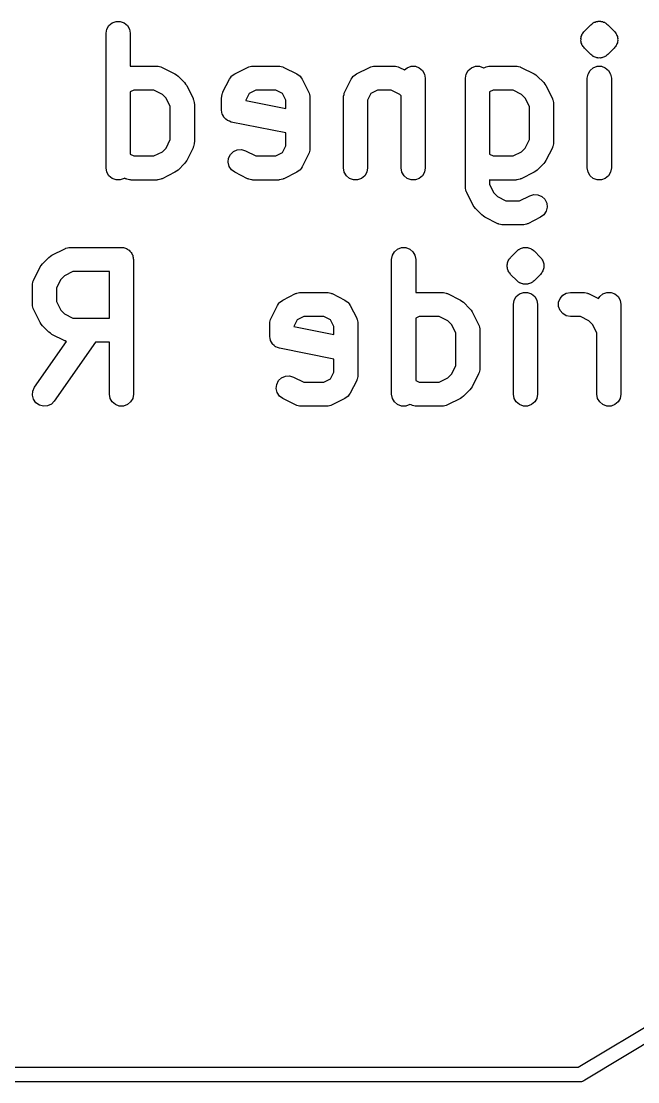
# Model space of a CAD drawing. Extents: x -0.1 to 50.1, y -70.1 to 0.1.
# Drawn here: x 24.69 to 31.1, y -20.08 to -9.06 of the extents above; entities that cross this region are included whole.
import ezdxf

# ---------------------------------------------------------------- set-up
doc = ezdxf.new("R2010")
doc.units = 0
doc.header["$MEASUREMENT"] = 0
doc.layers.add('BLACK', color=7, linetype='CONTINUOUS')

msp = doc.modelspace()

# ---------------------------------------------------------------- linework, layer by layer
at = {"layer": 'BLACK', "linetype": 'CONTINUOUS'}
for p, q in [((25.575, -9.18333), (25.5825, -9.14058)), ((25.5825, -9.14058), (25.6042, -9.10299)), ((25.6042, -9.10299), (25.6375, -9.07508)), ((25.6375, -9.07508), (25.6783, -9.06023)), ((25.6783, -9.06023), (25.7217, -9.06023)), ((25.7217, -9.06023), (25.7625, -9.07508)), ((25.7625, -9.07508), (25.7958, -9.10299)), ((25.7958, -9.10299), (25.8175, -9.14058)), ((25.8175, -9.14058), (25.825, -9.18333)), ((30.5449, -9.16161), (30.6116, -9.09494)), ((30.6116, -9.09494), (30.6206, -9.08867)), ((30.6206, -9.08867), (30.6283, -9.08094)), ((30.6283, -9.08094), (30.6333, -9.07861)), ((30.6333, -9.07861), (30.6375, -9.07508)), ((30.6375, -9.07508), (30.6427, -9.0732)), ((30.6427, -9.0732), (30.6472, -9.07004)), ((30.6472, -9.07004), (30.6577, -9.06721)), ((30.6577, -9.06721), (30.6676, -9.06259)), ((30.6676, -9.06259), (30.6731, -9.06211)), ((30.6731, -9.06211), (30.6783, -9.06023)), ((30.6783, -9.06023), (30.6838, -9.06023)), ((30.6838, -9.06023), (30.6891, -9.05881)), ((30.6891, -9.05881), (30.7, -9.05976)), ((30.7, -9.05976), (30.7109, -9.05881)), ((30.7109, -9.05881), (30.7162, -9.06023)), ((30.7162, -9.06023), (30.7217, -9.06023)), ((30.7217, -9.06023), (30.7269, -9.06211)), ((30.7269, -9.06211), (30.7324, -9.06259)), ((30.7324, -9.06259), (30.7423, -9.06721)), ((30.7423, -9.06721), (30.7528, -9.07004)), ((30.7528, -9.07004), (30.7573, -9.0732)), ((30.7573, -9.0732), (30.7625, -9.07508)), ((30.7625, -9.07508), (30.7667, -9.07861)), ((30.7667, -9.07861), (30.7717, -9.08094)), ((30.7717, -9.08094), (30.7794, -9.08867)), ((30.7794, -9.08867), (30.7884, -9.09494)), ((30.7884, -9.09494), (30.8551, -9.16161)), ((25.575, -10.5833), (25.575, -9.18333)), ((25.825, -9.18333), (25.825, -9.52618)), ((30.5088, -9.23911), (30.5116, -9.22854)), ((30.5098, -9.25), (30.5088, -9.23911)), ((30.5088, -9.2609), (30.5098, -9.25)), ((30.5116, -9.22854), (30.5126, -9.21765)), ((30.5126, -9.21765), (30.5172, -9.20774)), ((30.5172, -9.20774), (30.52, -9.19717)), ((30.52, -9.19717), (30.5263, -9.18821)), ((30.5263, -9.18821), (30.5309, -9.1783)), ((30.5309, -9.1783), (30.5387, -9.17057)), ((30.5387, -9.17057), (30.5449, -9.16161)), ((30.8551, -9.16161), (30.8613, -9.17057)), ((30.8613, -9.17057), (30.8691, -9.1783)), ((30.8691, -9.1783), (30.8737, -9.18821)), ((30.8737, -9.18821), (30.88, -9.19717)), ((30.88, -9.19717), (30.8828, -9.20774)), ((30.8828, -9.20774), (30.8874, -9.21765)), ((30.8874, -9.21765), (30.8884, -9.22854)), ((30.8884, -9.22854), (30.8912, -9.23911)), ((30.8912, -9.23911), (30.8902, -9.25)), ((30.8902, -9.25), (30.8912, -9.26089)), ((30.5116, -9.27146), (30.5088, -9.2609)), ((30.5126, -9.28235), (30.5116, -9.27146)), ((30.5172, -9.29226), (30.5126, -9.28235)), ((30.52, -9.30283), (30.5172, -9.29226)), ((30.5263, -9.31179), (30.52, -9.30283)), ((30.5309, -9.3217), (30.5263, -9.31179)), ((30.5387, -9.32943), (30.5309, -9.3217)), ((30.5449, -9.33839), (30.5387, -9.32943)), ((30.6116, -9.40505), (30.5449, -9.33839)), ((30.8551, -9.33839), (30.7884, -9.40505)), ((30.8613, -9.32943), (30.8551, -9.33839)), ((30.8691, -9.3217), (30.8613, -9.32943)), ((30.8737, -9.31178), (30.8691, -9.3217)), ((30.88, -9.30283), (30.8737, -9.31178)), ((30.8828, -9.29227), (30.88, -9.30283)), ((30.8874, -9.28235), (30.8828, -9.29227)), ((30.8884, -9.27145), (30.8874, -9.28235)), ((30.8912, -9.26089), (30.8884, -9.27145)), ((30.6206, -9.41133), (30.6116, -9.40505)), ((30.6283, -9.41906), (30.6206, -9.41133)), ((30.6333, -9.42138), (30.6283, -9.41906)), ((30.6375, -9.42492), (30.6333, -9.42138)), ((30.6427, -9.4268), (30.6375, -9.42492)), ((30.6472, -9.42996), (30.6427, -9.4268)), ((30.6577, -9.43279), (30.6472, -9.42996)), ((30.6676, -9.43741), (30.6577, -9.43279)), ((30.6731, -9.43789), (30.6676, -9.43741)), ((30.6783, -9.43977), (30.6731, -9.43789)), ((30.6838, -9.43977), (30.6783, -9.43977)), ((30.6891, -9.44119), (30.6838, -9.43977)), ((30.7, -9.44024), (30.6891, -9.44119)), ((30.7109, -9.44119), (30.7, -9.44024)), ((30.7162, -9.43977), (30.7109, -9.44119)), ((30.7217, -9.43977), (30.7162, -9.43977)), ((30.7269, -9.43789), (30.7217, -9.43977)), ((30.7324, -9.43741), (30.7269, -9.43789)), ((30.7423, -9.43278), (30.7324, -9.43741)), ((30.7528, -9.42995), (30.7423, -9.43278)), ((30.7573, -9.4268), (30.7528, -9.42995)), ((30.7625, -9.42492), (30.7573, -9.4268)), ((30.7667, -9.42138), (30.7625, -9.42492)), ((30.7717, -9.41906), (30.7667, -9.42138)), ((30.7794, -9.41132), (30.7717, -9.41906)), ((30.7884, -9.40505), (30.7794, -9.41132)), ((25.825, -9.52618), (25.8262, -9.52625)), ((25.8262, -9.52625), (25.8333, -9.525)), ((25.8333, -9.525), (26.1, -9.525)), ((26.1, -9.525), (26.1071, -9.52625)), ((26.1071, -9.52625), (26.1143, -9.52582)), ((26.1143, -9.52582), (26.1283, -9.52999)), ((26.1283, -9.52999), (26.1428, -9.53254)), ((26.1428, -9.53254), (26.149, -9.53614)), ((26.149, -9.53614), (26.1559, -9.5382)), ((26.1559, -9.5382), (26.2892, -9.60486)), ((26.9108, -9.60486), (27.0441, -9.5382)), ((27.0441, -9.5382), (27.051, -9.53614)), ((27.051, -9.53614), (27.0572, -9.53254)), ((27.0572, -9.53254), (27.0717, -9.52999)), ((27.0717, -9.52999), (27.0857, -9.52582)), ((27.0857, -9.52582), (27.0929, -9.52625)), ((27.0929, -9.52625), (27.1, -9.525)), ((27.1, -9.525), (27.3667, -9.525)), ((27.3667, -9.525), (27.3738, -9.52625)), ((27.3738, -9.52625), (27.381, -9.52582)), ((27.381, -9.52582), (27.395, -9.52999)), ((27.395, -9.52999), (27.4094, -9.53254)), ((27.4094, -9.53254), (27.4157, -9.53614)), ((27.4157, -9.53614), (27.4226, -9.5382)), ((27.4226, -9.5382), (27.5559, -9.60486)), ((28.1774, -9.60486), (28.3108, -9.5382)), ((28.3108, -9.5382), (28.3177, -9.53614)), ((28.3177, -9.53614), (28.3239, -9.53254)), ((28.3239, -9.53254), (28.3383, -9.52999)), ((28.3383, -9.52999), (28.3524, -9.52582)), ((28.3524, -9.52582), (28.3596, -9.52625)), ((28.3596, -9.52625), (28.3667, -9.525)), ((28.3667, -9.525), (28.5667, -9.525)), ((28.5667, -9.525), (28.5738, -9.52625)), ((28.5738, -9.52625), (28.581, -9.52582)), ((28.581, -9.52582), (28.595, -9.52999)), ((28.595, -9.52999), (28.6094, -9.53254)), ((28.6094, -9.53254), (28.6157, -9.53614)), ((28.6157, -9.53614), (28.6226, -9.5382)), ((28.6226, -9.5382), (28.6763, -9.56509)), ((28.6763, -9.56509), (28.7042, -9.54175)), ((28.7042, -9.54175), (28.745, -9.5269)), ((28.745, -9.5269), (28.7884, -9.5269)), ((28.7884, -9.5269), (28.8292, -9.54175)), ((28.8292, -9.54175), (28.8624, -9.56965)), ((28.8624, -9.56965), (28.8841, -9.60725)), ((29.3159, -9.60725), (29.3376, -9.56965)), ((29.3376, -9.56965), (29.3708, -9.54175)), ((29.3708, -9.54175), (29.4116, -9.5269)), ((29.4116, -9.5269), (29.455, -9.5269)), ((29.455, -9.5269), (29.4958, -9.54175)), ((29.4958, -9.54175), (29.4988, -9.5442)), ((29.4988, -9.5442), (29.5108, -9.5382)), ((29.5108, -9.5382), (29.5177, -9.53614)), ((29.5177, -9.53614), (29.5239, -9.53254)), ((29.5239, -9.53254), (29.5383, -9.52999)), ((29.5383, -9.52999), (29.5524, -9.52582)), ((29.5524, -9.52582), (29.5596, -9.52625)), ((29.5596, -9.52625), (29.5667, -9.525)), ((29.5667, -9.525), (29.8333, -9.525)), ((29.8333, -9.525), (29.8404, -9.52625)), ((29.8404, -9.52625), (29.8476, -9.52582)), ((29.8476, -9.52582), (29.8617, -9.52999)), ((29.8617, -9.52999), (29.8761, -9.53254)), ((29.8761, -9.53254), (29.8823, -9.53614)), ((29.8823, -9.53614), (29.8892, -9.5382)), ((29.8892, -9.5382), (30.0226, -9.60486)), ((30.5825, -9.60725), (30.6042, -9.56965)), ((30.6042, -9.56965), (30.6375, -9.54175)), ((30.6375, -9.54175), (30.6783, -9.5269)), ((30.6783, -9.5269), (30.7217, -9.5269)), ((30.7217, -9.5269), (30.7625, -9.54175)), ((30.7625, -9.54175), (30.7958, -9.56965)), ((30.7958, -9.56965), (30.8175, -9.60725)), ((26.2892, -9.60486), (26.3053, -9.6168)), ((26.3053, -9.6168), (26.3217, -9.62828)), ((26.3217, -9.62828), (26.3884, -9.69494)), ((26.7882, -9.7941), (26.8549, -9.66076)), ((26.8549, -9.66076), (26.8658, -9.64604)), ((26.8658, -9.64604), (26.8759, -9.63072)), ((26.8759, -9.63072), (26.8787, -9.62867)), ((26.8787, -9.62867), (26.8807, -9.6259)), ((26.8807, -9.6259), (26.896, -9.61579)), ((26.896, -9.61579), (26.9108, -9.60486)), ((27.5559, -9.60486), (27.5706, -9.61578)), ((27.5706, -9.61578), (27.5859, -9.6259)), ((27.5859, -9.6259), (27.588, -9.62867)), ((27.588, -9.62867), (27.5908, -9.63072)), ((27.5908, -9.63072), (27.6009, -9.64603)), ((27.6009, -9.64603), (27.6118, -9.66076)), ((27.6118, -9.66076), (27.6785, -9.7941)), ((28.0549, -9.7941), (28.1215, -9.66076)), ((28.1215, -9.66076), (28.1324, -9.64604)), ((28.1324, -9.64604), (28.1426, -9.63072)), ((28.1426, -9.63072), (28.1453, -9.62867)), ((28.1453, -9.62867), (28.1474, -9.6259)), ((28.1474, -9.6259), (28.1627, -9.61579)), ((28.1627, -9.61579), (28.1774, -9.60486)), ((28.8841, -9.60725), (28.8917, -9.65)), ((28.8917, -9.65), (28.8917, -10.5833)), ((29.3083, -9.65), (29.3159, -9.60725)), ((29.3083, -10.7833), (29.3083, -9.65)), ((30.0226, -9.60486), (30.0387, -9.6168)), ((30.0387, -9.6168), (30.0551, -9.62828)), ((30.0551, -9.62828), (30.1217, -9.69494)), ((30.575, -9.65), (30.5825, -9.60725)), ((30.575, -10.5833), (30.575, -9.65)), ((30.8175, -9.60725), (30.825, -9.65)), ((30.825, -9.65), (30.825, -10.5833)), ((25.8628, -9.775), (25.825, -9.79392)), ((25.825, -9.79392), (25.825, -10.4394)), ((26.0705, -9.775), (25.8628, -9.775)), ((26.1593, -9.8194), (26.0705, -9.775)), ((26.3884, -9.69494), (26.3999, -9.71135)), ((26.3999, -9.71135), (26.4118, -9.72743)), ((26.4118, -9.72743), (26.4785, -9.86076)), ((26.7825, -9.80725), (26.7861, -9.801)), ((26.7861, -9.801), (26.7882, -9.7941)), ((27.1295, -9.775), (27.0598, -9.80984)), ((27.3372, -9.775), (27.1295, -9.775)), ((27.4068, -9.80984), (27.3372, -9.775)), ((27.6785, -9.7941), (27.6805, -9.801)), ((27.6805, -9.801), (27.6841, -9.80725)), ((28.0492, -9.80725), (28.0528, -9.801)), ((28.0528, -9.801), (28.0549, -9.7941)), ((28.3962, -9.775), (28.3265, -9.80984)), ((28.5372, -9.775), (28.3962, -9.775)), ((28.626, -9.8194), (28.5372, -9.775)), ((29.5962, -9.775), (29.5583, -9.79392)), ((29.5583, -9.79392), (29.5583, -10.4394)), ((29.8038, -9.775), (29.5962, -9.775)), ((29.8926, -9.8194), (29.8038, -9.775)), ((30.1217, -9.69494), (30.1332, -9.71136)), ((30.1332, -9.71136), (30.1451, -9.72743)), ((30.1451, -9.72743), (30.2118, -9.86076)), ((26.1973, -9.85738), (26.1593, -9.8194)), ((26.2417, -9.94617), (26.1973, -9.85738)), ((26.4785, -9.86076), (26.4805, -9.86767)), ((26.4805, -9.86767), (26.4841, -9.87391)), ((26.4841, -9.87391), (26.4867, -9.88834)), ((26.4867, -9.88834), (26.4908, -9.90238)), ((26.4908, -9.90238), (26.4904, -9.90957)), ((26.4904, -9.90957), (26.4917, -9.91667)), ((26.775, -9.85), (26.7763, -9.84291)), ((26.775, -9.98333), (26.775, -9.85)), ((26.7758, -9.83571), (26.78, -9.82167)), ((26.7763, -9.84291), (26.7758, -9.83571)), ((26.78, -9.82167), (26.7825, -9.80725)), ((27.0598, -9.80984), (27.025, -9.87951)), ((27.025, -9.87951), (27.025, -9.88086)), ((27.025, -9.88086), (27.4417, -9.96419)), ((27.4417, -9.87951), (27.4068, -9.80984)), ((27.4417, -9.96419), (27.4417, -9.87951)), ((27.6841, -9.80725), (27.6867, -9.82167)), ((27.6867, -9.82167), (27.6908, -9.83571)), ((27.6908, -9.83571), (27.6904, -9.8429)), ((27.6904, -9.8429), (27.6917, -9.85)), ((27.6917, -9.85), (27.6917, -10.3833)), ((28.0417, -9.85), (28.0429, -9.8429)), ((28.0417, -10.5833), (28.0417, -9.85)), ((28.0425, -9.83571), (28.0467, -9.82167)), ((28.0429, -9.8429), (28.0425, -9.83571)), ((28.0467, -9.82167), (28.0492, -9.80725)), ((28.3265, -9.80984), (28.2917, -9.87951)), ((28.2917, -9.87951), (28.2917, -10.5833)), ((28.6417, -9.83511), (28.626, -9.8194)), ((28.6417, -10.5833), (28.6417, -9.83511)), ((29.9306, -9.85738), (29.8926, -9.8194)), ((29.975, -9.94617), (29.9306, -9.85738)), ((30.2118, -9.86076), (30.2139, -9.86767)), ((30.2139, -9.86767), (30.2175, -9.87391)), ((30.2175, -9.87391), (30.22, -9.88834)), ((30.22, -9.88834), (30.2242, -9.90237)), ((30.2242, -9.90237), (30.2237, -9.90957)), ((30.2237, -9.90957), (30.225, -9.91667)), ((26.2417, -10.2872), (26.2417, -9.94617)), ((26.4917, -9.91667), (26.4917, -10.3167)), ((26.7785, -10.0033), (26.775, -9.98333)), ((26.7816, -10.0234), (26.7785, -10.0033)), ((26.7823, -10.0247), (26.7816, -10.0234)), ((26.7825, -10.0261), (26.7823, -10.0247)), ((29.975, -10.2872), (29.975, -9.94617)), ((30.225, -9.91667), (30.225, -10.3167)), ((26.7927, -10.0437), (26.7825, -10.0261)), ((26.8024, -10.0615), (26.7927, -10.0437)), ((26.8035, -10.0624), (26.8024, -10.0615)), ((26.8042, -10.0637), (26.8035, -10.0624)), ((26.8198, -10.0767), (26.8042, -10.0637)), ((26.835, -10.0901), (26.8198, -10.0767)), ((26.8364, -10.0907), (26.835, -10.0901)), ((26.8375, -10.0916), (26.8364, -10.0907)), ((26.8566, -10.0985), (26.8375, -10.0916)), ((26.8755, -10.1059), (26.8566, -10.0985)), ((27.4417, -10.2191), (26.8755, -10.1059)), ((27.4417, -10.3538), (27.4417, -10.2191)), ((26.1973, -10.376), (26.2417, -10.2872)), ((26.4867, -10.345), (26.4841, -10.3594)), ((26.4908, -10.331), (26.4867, -10.345)), ((26.4917, -10.3167), (26.4904, -10.3238)), ((26.4904, -10.3238), (26.4908, -10.331)), ((27.4068, -10.4235), (27.4417, -10.3538)), ((29.9306, -10.376), (29.975, -10.2872)), ((30.22, -10.345), (30.2175, -10.3594)), ((30.2242, -10.331), (30.22, -10.345)), ((30.225, -10.3167), (30.2237, -10.3238)), ((30.2237, -10.3238), (30.2242, -10.331)), ((25.825, -10.4394), (25.8628, -10.4583)), ((25.8628, -10.4583), (26.0705, -10.4583)), ((26.0705, -10.4583), (26.1593, -10.4139)), ((26.1593, -10.4139), (26.1973, -10.376)), ((26.4785, -10.3726), (26.4118, -10.5059)), ((26.4805, -10.3657), (26.4785, -10.3726)), ((26.4841, -10.3594), (26.4805, -10.3657)), ((26.8469, -10.481), (26.8663, -10.4422)), ((26.8663, -10.4422), (26.8978, -10.4124)), ((26.8978, -10.4124), (26.9376, -10.3951)), ((26.9376, -10.3951), (26.981, -10.3925)), ((26.981, -10.3925), (27.0226, -10.4049)), ((27.0226, -10.4049), (27.1295, -10.4583)), ((27.1295, -10.4583), (27.3372, -10.4583)), ((27.3372, -10.4583), (27.4068, -10.4235)), ((27.6785, -10.4392), (27.6118, -10.5726)), ((27.6805, -10.4323), (27.6785, -10.4392)), ((27.6841, -10.4261), (27.6805, -10.4323)), ((27.6867, -10.4117), (27.6841, -10.4261)), ((27.6908, -10.3976), (27.6867, -10.4117)), ((27.6917, -10.3833), (27.6904, -10.3904)), ((27.6904, -10.3904), (27.6908, -10.3976)), ((29.5583, -10.4394), (29.5962, -10.4583)), ((29.5962, -10.4583), (29.8038, -10.4583)), ((29.8038, -10.4583), (29.8926, -10.4139)), ((29.8926, -10.4139), (29.9306, -10.376)), ((30.2118, -10.3726), (30.1451, -10.5059)), ((30.2139, -10.3657), (30.2118, -10.3726)), ((30.2175, -10.3594), (30.2139, -10.3657)), ((26.3884, -10.5384), (26.3217, -10.6051)), ((26.3999, -10.522), (26.3884, -10.5384)), ((26.4118, -10.5059), (26.3999, -10.522)), ((26.8419, -10.5242), (26.8469, -10.481)), ((26.852, -10.5664), (26.8419, -10.5242)), ((26.8759, -10.6026), (26.852, -10.5664)), ((27.6118, -10.5726), (27.6009, -10.5873)), ((30.1217, -10.5384), (30.0551, -10.6051)), ((30.1332, -10.522), (30.1217, -10.5384)), ((30.1451, -10.5059), (30.1332, -10.522)), ((25.5825, -10.6261), (25.575, -10.5833)), ((25.6042, -10.6637), (25.5825, -10.6261)), ((25.6375, -10.6916), (25.6042, -10.6637)), ((26.2892, -10.6285), (26.1559, -10.6951)), ((26.3053, -10.6166), (26.2892, -10.6285)), ((26.3217, -10.6051), (26.3053, -10.6166)), ((26.9108, -10.6285), (26.8759, -10.6026)), ((27.0441, -10.6951), (26.9108, -10.6285)), ((27.5559, -10.6285), (27.4226, -10.6951)), ((27.5706, -10.6175), (27.5559, -10.6285)), ((27.5859, -10.6074), (27.5706, -10.6175)), ((27.588, -10.6047), (27.5859, -10.6074)), ((27.5908, -10.6026), (27.588, -10.6047)), ((27.6009, -10.5873), (27.5908, -10.6026)), ((28.0492, -10.6261), (28.0417, -10.5833)), ((28.0709, -10.6637), (28.0492, -10.6261)), ((28.1042, -10.6916), (28.0709, -10.6637)), ((28.2624, -10.6637), (28.2292, -10.6916)), ((28.2841, -10.6261), (28.2624, -10.6637)), ((28.2917, -10.5833), (28.2841, -10.6261)), ((28.6492, -10.6261), (28.6417, -10.5833)), ((28.6709, -10.6637), (28.6492, -10.6261)), ((28.7042, -10.6916), (28.6709, -10.6637)), ((28.8624, -10.6637), (28.8292, -10.6916)), ((28.8841, -10.6261), (28.8624, -10.6637)), ((28.8917, -10.5833), (28.8841, -10.6261)), ((30.0226, -10.6285), (29.8892, -10.6951)), ((30.0386, -10.6166), (30.0226, -10.6285)), ((30.0551, -10.6051), (30.0386, -10.6166)), ((30.5825, -10.6261), (30.575, -10.5833)), ((30.6042, -10.6637), (30.5825, -10.6261)), ((30.6375, -10.6916), (30.6042, -10.6637)), ((30.7958, -10.6637), (30.7625, -10.6916)), ((30.8175, -10.6261), (30.7958, -10.6637)), ((30.825, -10.5833), (30.8175, -10.6261)), ((25.6783, -10.7064), (25.6375, -10.6916)), ((25.7217, -10.7064), (25.6783, -10.7064)), ((25.7625, -10.6916), (25.7217, -10.7064)), ((25.7654, -10.6891), (25.7625, -10.6916)), ((25.7774, -10.6951), (25.7654, -10.6891)), ((25.7843, -10.6972), (25.7774, -10.6951)), ((25.7906, -10.7008), (25.7843, -10.6972)), ((25.805, -10.7033), (25.7906, -10.7008)), ((25.819, -10.7075), (25.805, -10.7033)), ((25.8262, -10.7071), (25.819, -10.7075)), ((25.8333, -10.7083), (25.8262, -10.7071)), ((26.1, -10.7083), (25.8333, -10.7083)), ((26.1071, -10.7071), (26.1, -10.7083)), ((26.1143, -10.7075), (26.1071, -10.7071)), ((26.1283, -10.7033), (26.1143, -10.7075)), ((26.1428, -10.7008), (26.1283, -10.7033)), ((26.149, -10.6972), (26.1428, -10.7008)), ((26.1559, -10.6951), (26.149, -10.6972)), ((27.051, -10.6972), (27.0441, -10.6951)), ((27.0572, -10.7008), (27.051, -10.6972)), ((27.0717, -10.7033), (27.0572, -10.7008)), ((27.0857, -10.7075), (27.0717, -10.7033)), ((27.0929, -10.7071), (27.0857, -10.7075)), ((27.1, -10.7083), (27.0929, -10.7071)), ((27.3667, -10.7083), (27.1, -10.7083)), ((27.3738, -10.7071), (27.3667, -10.7083)), ((27.381, -10.7075), (27.3738, -10.7071)), ((27.395, -10.7033), (27.381, -10.7075)), ((27.4094, -10.7008), (27.395, -10.7033)), ((27.4157, -10.6972), (27.4094, -10.7008)), ((27.4226, -10.6951), (27.4157, -10.6972)), ((28.145, -10.7064), (28.1042, -10.6916)), ((28.1884, -10.7064), (28.145, -10.7064)), ((28.2292, -10.6916), (28.1884, -10.7064)), ((28.745, -10.7064), (28.7042, -10.6916)), ((28.7884, -10.7064), (28.745, -10.7064)), ((28.8292, -10.6916), (28.7884, -10.7064)), ((29.3096, -10.7904), (29.3083, -10.7833)), ((29.3092, -10.7976), (29.3096, -10.7904)), ((29.5596, -10.7071), (29.5583, -10.7072)), ((29.5583, -10.7072), (29.5583, -10.7538)), ((29.5583, -10.7538), (29.6027, -10.8426)), ((29.5667, -10.7083), (29.5596, -10.7071)), ((29.8333, -10.7083), (29.5667, -10.7083)), ((29.8404, -10.7071), (29.8333, -10.7083)), ((29.8476, -10.7075), (29.8404, -10.7071)), ((29.8617, -10.7033), (29.8476, -10.7075)), ((29.8761, -10.7008), (29.8617, -10.7033)), ((29.8823, -10.6972), (29.8761, -10.7008)), ((29.8892, -10.6951), (29.8823, -10.6972)), ((30.6783, -10.7064), (30.6375, -10.6916)), ((30.7217, -10.7064), (30.6783, -10.7064)), ((30.7625, -10.6916), (30.7217, -10.7064)), ((29.3133, -10.8117), (29.3092, -10.7976)), ((29.3159, -10.8261), (29.3133, -10.8117)), ((29.3195, -10.8323), (29.3159, -10.8261)), ((29.3215, -10.8392), (29.3195, -10.8323)), ((29.3882, -10.9726), (29.3215, -10.8392)), ((29.6027, -10.8426), (29.6407, -10.8806)), ((29.6407, -10.8806), (29.7295, -10.925)), ((29.8705, -10.925), (29.9774, -10.8715)), ((29.9774, -10.8715), (30.019, -10.8592)), ((30.019, -10.8592), (30.0624, -10.8618)), ((30.0624, -10.8618), (30.1022, -10.879)), ((30.1022, -10.879), (30.1337, -10.9089)), ((29.4001, -10.9886), (29.3882, -10.9726)), ((29.4116, -11.0051), (29.4001, -10.9886)), ((29.4783, -11.0717), (29.4116, -11.0051)), ((29.7295, -10.925), (29.8705, -10.925)), ((30.1337, -10.9089), (30.1531, -10.9477)), ((30.1581, -10.9908), (30.148, -11.033)), ((30.1531, -10.9477), (30.1581, -10.9908)), ((29.4947, -11.0832), (29.4783, -11.0717)), ((29.5108, -11.0951), (29.4947, -11.0832)), ((29.6441, -11.1618), (29.5108, -11.0951)), ((30.0892, -11.0951), (29.9559, -11.1618)), ((30.1241, -11.0693), (30.0892, -11.0951)), ((30.148, -11.033), (30.1241, -11.0693)), ((29.651, -11.1639), (29.6441, -11.1618)), ((29.6572, -11.1675), (29.651, -11.1639)), ((29.6717, -11.17), (29.6572, -11.1675)), ((29.6857, -11.1742), (29.6717, -11.17)), ((29.6929, -11.1737), (29.6857, -11.1742)), ((29.7, -11.175), (29.6929, -11.1737)), ((29.9, -11.175), (29.7, -11.175)), ((29.9071, -11.1737), (29.9, -11.175)), ((29.9143, -11.1742), (29.9071, -11.1737)), ((29.9283, -11.17), (29.9143, -11.1742)), ((29.9428, -11.1675), (29.9283, -11.17)), ((29.949, -11.1639), (29.9428, -11.1675)), ((29.9559, -11.1618), (29.949, -11.1639)), ((25.0108, -11.4882), (25.1441, -11.4215)), ((25.1441, -11.4215), (25.151, -11.4195)), ((25.151, -11.4195), (25.1572, -11.4159)), ((25.1572, -11.4159), (25.1717, -11.4133)), ((25.1717, -11.4133), (25.1857, -11.4092)), ((25.1857, -11.4092), (25.1929, -11.4096)), ((25.1929, -11.4096), (25.2, -11.4083)), ((25.2, -11.4083), (25.7333, -11.4083)), ((25.7333, -11.4083), (25.7441, -11.4102)), ((25.7441, -11.4102), (25.755, -11.4102)), ((25.755, -11.4102), (25.7653, -11.414)), ((25.7653, -11.414), (25.7761, -11.4159)), ((25.7761, -11.4159), (25.7856, -11.4213)), ((25.7856, -11.4213), (25.7958, -11.4251)), ((25.7958, -11.4251), (25.8042, -11.4321)), ((25.8042, -11.4321), (25.8137, -11.4376)), ((25.8137, -11.4376), (25.8207, -11.446)), ((25.8207, -11.446), (25.8291, -11.453)), ((25.8291, -11.453), (25.8346, -11.4625)), ((28.5492, -11.4906), (28.5709, -11.453)), ((28.5709, -11.453), (28.6042, -11.4251)), ((28.6042, -11.4251), (28.645, -11.4102)), ((28.645, -11.4102), (28.6884, -11.4102)), ((28.6884, -11.4102), (28.7292, -11.4251)), ((28.7292, -11.4251), (28.7624, -11.453)), ((28.7624, -11.453), (28.7841, -11.4906)), ((29.7783, -11.5116), (29.8449, -11.4449)), ((29.8449, -11.4449), (29.8539, -11.4387)), ((29.8539, -11.4387), (29.8616, -11.4309)), ((29.8616, -11.4309), (29.8666, -11.4286)), ((29.8666, -11.4286), (29.8708, -11.4251)), ((29.8708, -11.4251), (29.876, -11.4232)), ((29.876, -11.4232), (29.8805, -11.42)), ((29.8805, -11.42), (29.8911, -11.4172)), ((29.8911, -11.4172), (29.901, -11.4126)), ((29.901, -11.4126), (29.9065, -11.4121)), ((29.9065, -11.4121), (29.9116, -11.4102)), ((29.9116, -11.4102), (29.9171, -11.4102)), ((29.9171, -11.4102), (29.9224, -11.4088)), ((29.9224, -11.4088), (29.9333, -11.4098)), ((29.9333, -11.4098), (29.9442, -11.4088)), ((29.9442, -11.4088), (29.9495, -11.4102)), ((29.9495, -11.4102), (29.955, -11.4102)), ((29.955, -11.4102), (29.9602, -11.4121)), ((29.9602, -11.4121), (29.9657, -11.4126)), ((29.9657, -11.4126), (29.9756, -11.4172)), ((29.9756, -11.4172), (29.9862, -11.42)), ((29.9862, -11.42), (29.9907, -11.4232)), ((29.9907, -11.4232), (29.9958, -11.4251)), ((29.9958, -11.4251), (30, -11.4286)), ((30, -11.4286), (30.005, -11.4309)), ((30.005, -11.4309), (30.0128, -11.4387)), ((30.0128, -11.4387), (30.0217, -11.4449)), ((30.0217, -11.4449), (30.0884, -11.5116)), ((24.9116, -11.5783), (24.9783, -11.5116)), ((24.9783, -11.5116), (24.9947, -11.5001)), ((24.9947, -11.5001), (25.0108, -11.4882)), ((25.8346, -11.4625), (25.8416, -11.4708)), ((25.8416, -11.4708), (25.8453, -11.4811)), ((25.8453, -11.4811), (25.8508, -11.4906)), ((25.8508, -11.4906), (25.8527, -11.5014)), ((25.8527, -11.5014), (25.8564, -11.5116)), ((25.8564, -11.5116), (25.8564, -11.5226)), ((25.8564, -11.5226), (25.8583, -11.5333)), ((25.8583, -11.5333), (25.8583, -12.9333)), ((28.5417, -11.5333), (28.5492, -11.4906)), ((28.5417, -12.9333), (28.5417, -11.5333)), ((28.7841, -11.4906), (28.7917, -11.5333)), ((28.7917, -11.5333), (28.7917, -11.8762)), ((29.7459, -11.5676), (29.7505, -11.5577)), ((29.7505, -11.5577), (29.7534, -11.5472)), ((29.7534, -11.5472), (29.7596, -11.5382)), ((29.7596, -11.5382), (29.7643, -11.5283)), ((29.7643, -11.5283), (29.772, -11.5206)), ((29.772, -11.5206), (29.7783, -11.5116)), ((30.0884, -11.5116), (30.0947, -11.5206)), ((30.0947, -11.5206), (30.1024, -11.5283)), ((30.1024, -11.5283), (30.107, -11.5382)), ((30.107, -11.5382), (30.1133, -11.5472)), ((30.1133, -11.5472), (30.1161, -11.5577)), ((30.1161, -11.5577), (30.1207, -11.5676)), ((24.8215, -11.7441), (24.8882, -11.6108)), ((24.8882, -11.6108), (24.9001, -11.5947)), ((24.9001, -11.5947), (24.9116, -11.5783)), ((25.2295, -11.6583), (25.1407, -11.7027)), ((25.6083, -11.6583), (25.2295, -11.6583)), ((25.6083, -12.1417), (25.6083, -11.6583)), ((29.7421, -11.5891), (29.745, -11.5785)), ((29.7431, -11.6), (29.7421, -11.5891)), ((29.7421, -11.6109), (29.7431, -11.6)), ((29.745, -11.6215), (29.7421, -11.6109)), ((29.745, -11.5785), (29.7459, -11.5676)), ((29.7459, -11.6324), (29.745, -11.6215)), ((29.7505, -11.6423), (29.7459, -11.6324)), ((29.7534, -11.6528), (29.7505, -11.6423)), ((29.7597, -11.6618), (29.7534, -11.6528)), ((29.7643, -11.6717), (29.7597, -11.6618)), ((29.772, -11.6794), (29.7643, -11.6717)), ((30.1024, -11.6717), (30.0947, -11.6794)), ((30.107, -11.6618), (30.1024, -11.6717)), ((30.1133, -11.6528), (30.107, -11.6618)), ((30.1161, -11.6423), (30.1133, -11.6528)), ((30.1207, -11.6324), (30.1161, -11.6423)), ((30.1207, -11.5676), (30.1217, -11.5785)), ((30.1217, -11.6215), (30.1207, -11.6324)), ((30.1217, -11.5785), (30.1245, -11.5891)), ((30.1245, -11.6109), (30.1217, -11.6215)), ((30.1245, -11.5891), (30.1236, -11.6)), ((30.1236, -11.6), (30.1245, -11.6109)), ((24.8092, -11.7857), (24.8133, -11.7717)), ((24.8096, -11.7929), (24.8092, -11.7857)), ((24.8133, -11.7717), (24.8159, -11.7572)), ((24.8159, -11.7572), (24.8195, -11.751)), ((24.8195, -11.751), (24.8215, -11.7441)), ((25.1027, -11.7407), (25.0583, -11.8295)), ((25.1407, -11.7027), (25.1027, -11.7407)), ((29.7783, -11.6884), (29.772, -11.6794)), ((29.8449, -11.7551), (29.7783, -11.6884)), ((29.8539, -11.7613), (29.8449, -11.7551)), ((29.8616, -11.7691), (29.8539, -11.7613)), ((29.8666, -11.7714), (29.8616, -11.7691)), ((29.8708, -11.7749), (29.8666, -11.7714)), ((29.876, -11.7768), (29.8708, -11.7749)), ((29.8805, -11.78), (29.876, -11.7768)), ((29.8911, -11.7828), (29.8805, -11.78)), ((29.901, -11.7874), (29.8911, -11.7828)), ((29.9065, -11.7879), (29.901, -11.7874)), ((29.9657, -11.7874), (29.9602, -11.7879)), ((29.9756, -11.7828), (29.9657, -11.7874)), ((29.9862, -11.78), (29.9756, -11.7828)), ((29.9907, -11.7768), (29.9862, -11.78)), ((29.9958, -11.7749), (29.9907, -11.7768)), ((30, -11.7714), (29.9958, -11.7749)), ((30.005, -11.7691), (30, -11.7714)), ((30.0128, -11.7613), (30.005, -11.7691)), ((30.0217, -11.7551), (30.0128, -11.7613)), ((30.0884, -11.6884), (30.0217, -11.7551)), ((30.0947, -11.6794), (30.0884, -11.6884)), ((24.8083, -11.8), (24.8096, -11.7929)), ((24.8083, -12), (24.8083, -11.8)), ((25.0583, -11.8295), (25.0583, -11.9705)), ((27.4108, -11.9549), (27.5441, -11.8882)), ((27.5441, -11.8882), (27.551, -11.8861)), ((27.551, -11.8861), (27.5572, -11.8825)), ((27.5572, -11.8825), (27.5717, -11.88)), ((27.5717, -11.88), (27.5857, -11.8758)), ((27.5857, -11.8758), (27.5929, -11.8763)), ((27.5929, -11.8763), (27.6, -11.875)), ((27.6, -11.875), (27.8667, -11.875)), ((27.8667, -11.875), (27.8738, -11.8763)), ((27.8738, -11.8763), (27.881, -11.8758)), ((27.881, -11.8758), (27.895, -11.88)), ((27.895, -11.88), (27.9094, -11.8825)), ((27.9094, -11.8825), (27.9157, -11.8861)), ((27.9157, -11.8861), (27.9226, -11.8882)), ((27.9226, -11.8882), (28.0559, -11.9549)), ((28.7917, -11.8762), (28.7929, -11.8763)), ((28.7929, -11.8763), (28.8, -11.875)), ((28.8, -11.875), (29.0667, -11.875)), ((29.0667, -11.875), (29.0738, -11.8763)), ((29.0738, -11.8763), (29.081, -11.8758)), ((29.081, -11.8758), (29.095, -11.88)), ((29.095, -11.88), (29.1094, -11.8825)), ((29.1094, -11.8825), (29.1157, -11.8861)), ((29.1157, -11.8861), (29.1226, -11.8882)), ((29.1226, -11.8882), (29.2559, -11.9549)), ((29.8376, -11.9197), (29.8708, -11.8917)), ((29.8708, -11.8917), (29.9116, -11.8769)), ((29.9116, -11.7898), (29.9065, -11.7879)), ((29.9171, -11.7898), (29.9116, -11.7898)), ((29.9116, -11.8769), (29.955, -11.8769)), ((29.9224, -11.7912), (29.9171, -11.7898)), ((29.9333, -11.7902), (29.9224, -11.7912)), ((29.9442, -11.7912), (29.9333, -11.7902)), ((29.9495, -11.7898), (29.9442, -11.7912)), ((29.955, -11.7898), (29.9495, -11.7898)), ((29.9602, -11.7879), (29.955, -11.7898)), ((29.955, -11.8769), (29.9958, -11.8917)), ((29.9958, -11.8917), (30.0291, -11.9197)), ((30.3197, -11.9042), (30.3572, -11.8825)), ((30.3572, -11.8825), (30.4, -11.875)), ((30.4, -11.875), (30.5333, -11.875)), ((30.5333, -11.875), (30.5404, -11.8763)), ((30.5404, -11.8763), (30.5476, -11.8758)), ((30.5476, -11.8758), (30.5617, -11.88)), ((30.5617, -11.88), (30.5761, -11.8825)), ((30.5761, -11.8825), (30.5823, -11.8861)), ((30.5823, -11.8861), (30.5892, -11.8882)), ((30.5892, -11.8882), (30.6926, -11.9399)), ((30.7042, -11.9197), (30.7375, -11.8917)), ((30.7375, -11.8917), (30.7783, -11.8769)), ((30.7783, -11.8769), (30.8217, -11.8769)), ((30.8217, -11.8769), (30.8625, -11.8917)), ((30.8625, -11.8917), (30.8958, -11.9197)), ((24.8096, -12.0071), (24.8083, -12)), ((24.8092, -12.0143), (24.8096, -12.0071)), ((25.0583, -11.9705), (25.1027, -12.0593)), ((27.3549, -12.0108), (27.3658, -11.996)), ((27.3658, -11.996), (27.3759, -11.9807)), ((27.3759, -11.9807), (27.3787, -11.9787)), ((27.3787, -11.9787), (27.3807, -11.9759)), ((27.3807, -11.9759), (27.396, -11.9658)), ((27.396, -11.9658), (27.4108, -11.9549)), ((28.0559, -11.9549), (28.0706, -11.9658)), ((28.0706, -11.9658), (28.0859, -11.9759)), ((28.0859, -11.9759), (28.088, -11.9787)), ((28.088, -11.9787), (28.0908, -11.9807)), ((28.0908, -11.9807), (28.1009, -11.996)), ((28.1009, -11.996), (28.1118, -12.0108)), ((29.2559, -11.9549), (29.272, -11.9668)), ((29.272, -11.9668), (29.2884, -11.9783)), ((29.2884, -11.9783), (29.3551, -12.0449)), ((29.8083, -12), (29.8159, -11.9572)), ((29.8083, -12.9333), (29.8083, -12)), ((29.8159, -11.9572), (29.8376, -11.9197)), ((30.0291, -11.9197), (30.0508, -11.9572)), ((30.0508, -11.9572), (30.0583, -12)), ((30.0583, -12), (30.0583, -12.9333)), ((30.2769, -11.9783), (30.2917, -11.9375)), ((30.2769, -12.0217), (30.2769, -11.9783)), ((30.2917, -11.9375), (30.3197, -11.9042)), ((30.6926, -11.9399), (30.7042, -11.9197)), ((30.8958, -11.9197), (30.9175, -11.9572)), ((30.9175, -11.9572), (30.925, -12)), ((30.925, -12), (30.925, -12.9333)), ((24.8133, -12.0283), (24.8092, -12.0143)), ((24.8159, -12.0428), (24.8133, -12.0283)), ((24.8195, -12.049), (24.8159, -12.0428)), ((24.8215, -12.0559), (24.8195, -12.049)), ((24.8882, -12.1892), (24.8215, -12.0559)), ((25.1027, -12.0593), (25.1407, -12.0973)), ((25.1407, -12.0973), (25.2295, -12.1417)), ((27.2882, -12.1441), (27.3549, -12.0108)), ((28.1118, -12.0108), (28.1785, -12.1441)), ((29.3551, -12.0449), (29.3665, -12.0614)), ((29.3665, -12.0614), (29.3785, -12.0774)), ((29.3785, -12.0774), (29.4451, -12.2108)), ((30.2917, -12.0625), (30.2769, -12.0217)), ((30.3197, -12.0958), (30.2917, -12.0625)), ((30.3572, -12.1175), (30.3197, -12.0958)), ((30.4, -12.125), (30.3572, -12.1175)), ((24.9001, -12.2053), (24.8882, -12.1892)), ((24.9116, -12.2217), (24.9001, -12.2053)), ((24.9783, -12.2884), (24.9116, -12.2217)), ((25.2295, -12.1417), (25.6083, -12.1417)), ((27.275, -12.2), (27.2763, -12.1929)), ((27.275, -12.3333), (27.275, -12.2)), ((27.2758, -12.1857), (27.28, -12.1717)), ((27.2763, -12.1929), (27.2758, -12.1857)), ((27.28, -12.1717), (27.2825, -12.1572)), ((27.2825, -12.1572), (27.2861, -12.151)), ((27.2861, -12.151), (27.2882, -12.1441)), ((27.5598, -12.1598), (27.525, -12.2295)), ((27.6295, -12.125), (27.5598, -12.1598)), ((27.8372, -12.125), (27.6295, -12.125)), ((27.9068, -12.1598), (27.8372, -12.125)), ((27.9417, -12.2295), (27.9068, -12.1598)), ((28.1785, -12.1441), (28.1805, -12.151)), ((28.1805, -12.151), (28.1841, -12.1572)), ((28.1841, -12.1572), (28.1867, -12.1717)), ((28.1867, -12.1717), (28.1908, -12.1857)), ((28.1908, -12.1857), (28.1904, -12.1929)), ((28.1904, -12.1929), (28.1917, -12.2)), ((28.1917, -12.2), (28.1917, -12.7333)), ((28.8295, -12.125), (28.7917, -12.1439)), ((28.7917, -12.1439), (28.7917, -12.7894)), ((29.0372, -12.125), (28.8295, -12.125)), ((29.126, -12.1694), (29.0372, -12.125)), ((29.1639, -12.2074), (29.126, -12.1694)), ((29.2083, -12.2962), (29.1639, -12.2074)), ((29.4451, -12.2108), (29.4472, -12.2177)), ((29.4472, -12.2177), (29.4508, -12.2239)), ((29.4508, -12.2239), (29.4533, -12.2383)), ((30.5038, -12.125), (30.4, -12.125)), ((30.5926, -12.1694), (30.5038, -12.125)), ((30.6306, -12.2074), (30.5926, -12.1694)), ((30.675, -12.2962), (30.6306, -12.2074)), ((24.9947, -12.2999), (24.9783, -12.2884)), ((25.0108, -12.3118), (24.9947, -12.2999)), ((25.1441, -12.3785), (25.0108, -12.3118)), ((27.2785, -12.3533), (27.275, -12.3333)), ((27.525, -12.2295), (27.525, -12.2309)), ((27.525, -12.2309), (27.9417, -12.3142)), ((27.9417, -12.3142), (27.9417, -12.2295)), ((29.2083, -12.6372), (29.2083, -12.2962)), ((29.4533, -12.2383), (29.4575, -12.2524)), ((29.4575, -12.2524), (29.4571, -12.2596)), ((29.4571, -12.2596), (29.4583, -12.2667)), ((29.4583, -12.2667), (29.4583, -12.6667)), ((30.675, -12.9333), (30.675, -12.2962)), ((24.8309, -12.8616), (25.1643, -12.3854)), ((25.4651, -12.3917), (25.0357, -13.005)), ((25.151, -12.3805), (25.1441, -12.3785)), ((25.1572, -12.3841), (25.151, -12.3805)), ((25.1643, -12.3854), (25.1572, -12.3841)), ((25.6083, -12.3917), (25.4651, -12.3917)), ((25.6083, -12.9333), (25.6083, -12.3917)), ((27.2816, -12.3734), (27.2785, -12.3533)), ((27.2823, -12.3747), (27.2816, -12.3734)), ((27.2825, -12.3761), (27.2823, -12.3747)), ((27.2927, -12.3937), (27.2825, -12.3761)), ((27.3024, -12.4115), (27.2927, -12.3937)), ((27.3035, -12.4124), (27.3024, -12.4115)), ((27.3042, -12.4137), (27.3035, -12.4124)), ((27.3198, -12.4267), (27.3042, -12.4137)), ((27.335, -12.4401), (27.3198, -12.4267)), ((27.3364, -12.4407), (27.335, -12.4401)), ((27.3375, -12.4416), (27.3364, -12.4407)), ((27.3566, -12.4485), (27.3375, -12.4416)), ((27.3755, -12.4559), (27.3566, -12.4485)), ((27.9417, -12.5691), (27.3755, -12.4559)), ((27.9417, -12.7038), (27.9417, -12.5691)), ((29.1639, -12.726), (29.2083, -12.6372)), ((29.4583, -12.6667), (29.4571, -12.6738)), ((27.3663, -12.7922), (27.3978, -12.7624)), ((27.3978, -12.7624), (27.4376, -12.7451)), ((27.4376, -12.7451), (27.481, -12.7425)), ((27.481, -12.7425), (27.5226, -12.7549)), ((27.5226, -12.7549), (27.6295, -12.8083)), ((27.8372, -12.8083), (27.9068, -12.7735)), ((27.9068, -12.7735), (27.9417, -12.7038)), ((28.1841, -12.7761), (28.1805, -12.7823)), ((28.1867, -12.7617), (28.1841, -12.7761)), ((28.1908, -12.7476), (28.1867, -12.7617)), ((28.1917, -12.7333), (28.1904, -12.7404)), ((28.1904, -12.7404), (28.1908, -12.7476)), ((29.0372, -12.8083), (29.126, -12.7639)), ((29.126, -12.7639), (29.1639, -12.726)), ((29.4451, -12.7226), (29.3785, -12.8559)), ((29.4472, -12.7157), (29.4451, -12.7226)), ((29.4508, -12.7094), (29.4472, -12.7157)), ((29.4533, -12.695), (29.4508, -12.7094)), ((29.4575, -12.681), (29.4533, -12.695)), ((29.4571, -12.6738), (29.4575, -12.681)), ((24.8126, -12.901), (24.8309, -12.8616)), ((27.3419, -12.8742), (27.3469, -12.831)), ((27.352, -12.9164), (27.3419, -12.8742)), ((27.3469, -12.831), (27.3663, -12.7922)), ((27.6295, -12.8083), (27.8372, -12.8083)), ((28.1785, -12.7892), (28.1118, -12.9226)), ((28.1805, -12.7823), (28.1785, -12.7892)), ((28.7917, -12.7894), (28.8295, -12.8083)), ((28.8295, -12.8083), (29.0372, -12.8083)), ((29.3551, -12.8884), (29.2884, -12.9551)), ((29.3665, -12.872), (29.3551, -12.8884)), ((29.3785, -12.8559), (29.3665, -12.872)), ((24.8088, -12.9442), (24.8126, -12.901)), ((24.8201, -12.9862), (24.8088, -12.9442)), ((24.845, -13.0217), (24.8201, -12.9862)), ((25.6159, -12.9761), (25.6083, -12.9333)), ((25.6376, -13.0137), (25.6159, -12.9761)), ((25.8508, -12.9761), (25.8291, -13.0137)), ((25.8583, -12.9333), (25.8508, -12.9761)), ((27.3759, -12.9526), (27.352, -12.9164)), ((27.4108, -12.9785), (27.3759, -12.9526)), ((27.5441, -13.0451), (27.4108, -12.9785)), ((28.0559, -12.9785), (27.9226, -13.0451)), ((28.0706, -12.9675), (28.0559, -12.9785)), ((28.0859, -12.9574), (28.0706, -12.9675)), ((28.088, -12.9547), (28.0859, -12.9574)), ((28.0908, -12.9526), (28.088, -12.9547)), ((28.1009, -12.9373), (28.0908, -12.9526)), ((28.1118, -12.9226), (28.1009, -12.9373)), ((28.5492, -12.9761), (28.5417, -12.9333)), ((28.5709, -13.0137), (28.5492, -12.9761)), ((29.2559, -12.9785), (29.1226, -13.0451)), ((29.272, -12.9665), (29.2559, -12.9785)), ((29.2884, -12.9551), (29.272, -12.9665)), ((29.8159, -12.9761), (29.8083, -12.9333)), ((29.8376, -13.0137), (29.8159, -12.9761)), ((30.0508, -12.9761), (30.0291, -13.0137)), ((30.0583, -12.9333), (30.0508, -12.9761)), ((30.6825, -12.9761), (30.675, -12.9333)), ((30.7042, -13.0137), (30.6825, -12.9761)), ((30.9175, -12.9761), (30.8958, -13.0137)), ((30.925, -12.9333), (30.9175, -12.9761)), ((24.8805, -13.0466), (24.845, -13.0217)), ((24.9225, -13.0579), (24.8805, -13.0466)), ((24.9657, -13.0541), (24.9225, -13.0579)), ((25.005, -13.0357), (24.9657, -13.0541)), ((25.0357, -13.005), (25.005, -13.0357)), ((25.6708, -13.0416), (25.6376, -13.0137)), ((25.7116, -13.0564), (25.6708, -13.0416)), ((25.755, -13.0564), (25.7116, -13.0564)), ((25.7958, -13.0416), (25.755, -13.0564)), ((25.8291, -13.0137), (25.7958, -13.0416)), ((27.551, -13.0472), (27.5441, -13.0451)), ((27.5572, -13.0508), (27.551, -13.0472)), ((27.5717, -13.0533), (27.5572, -13.0508)), ((27.5857, -13.0575), (27.5717, -13.0533)), ((27.5929, -13.0571), (27.5857, -13.0575)), ((27.6, -13.0583), (27.5929, -13.0571)), ((27.8667, -13.0583), (27.6, -13.0583)), ((27.8738, -13.0571), (27.8667, -13.0583)), ((27.881, -13.0575), (27.8738, -13.0571)), ((27.895, -13.0533), (27.881, -13.0575)), ((27.9094, -13.0508), (27.895, -13.0533)), ((27.9157, -13.0472), (27.9094, -13.0508)), ((27.9226, -13.0451), (27.9157, -13.0472)), ((28.6042, -13.0416), (28.5709, -13.0137)), ((28.645, -13.0564), (28.6042, -13.0416)), ((28.6884, -13.0564), (28.645, -13.0564)), ((28.7292, -13.0416), (28.6884, -13.0564)), ((28.7321, -13.0391), (28.7292, -13.0416)), ((28.7441, -13.0451), (28.7321, -13.0391)), ((28.751, -13.0472), (28.7441, -13.0451)), ((28.7572, -13.0508), (28.751, -13.0472)), ((28.7717, -13.0533), (28.7572, -13.0508)), ((28.7857, -13.0575), (28.7717, -13.0533)), ((28.7929, -13.0571), (28.7857, -13.0575)), ((28.8, -13.0583), (28.7929, -13.0571)), ((29.0667, -13.0583), (28.8, -13.0583)), ((29.0738, -13.0571), (29.0667, -13.0583)), ((29.081, -13.0575), (29.0738, -13.0571)), ((29.095, -13.0533), (29.081, -13.0575)), ((29.1094, -13.0508), (29.095, -13.0533)), ((29.1157, -13.0472), (29.1094, -13.0508)), ((29.1226, -13.0451), (29.1157, -13.0472)), ((29.8708, -13.0416), (29.8376, -13.0137)), ((29.9116, -13.0564), (29.8708, -13.0416)), ((29.955, -13.0564), (29.9116, -13.0564)), ((29.9958, -13.0416), (29.955, -13.0564)), ((30.0291, -13.0137), (29.9958, -13.0416)), ((30.7375, -13.0416), (30.7042, -13.0137)), ((30.7783, -13.0564), (30.7375, -13.0416)), ((30.8217, -13.0564), (30.7783, -13.0564)), ((30.8625, -13.0416), (30.8217, -13.0564)), ((30.8958, -13.0137), (30.8625, -13.0416)), ((30.4792, -19.925), (40.467, -13.9323)), ((40.5442, -14.0609), (30.5494, -20.0578)), ((9.575, -19.925), (30.4792, -19.925)), ((30.4874, -20.075), (9.49344, -20.075)), ((30.488, -20.0752), (30.4874, -20.075)), ((30.5005, -20.075), (30.488, -20.0752)), ((30.5066, -20.075), (30.5005, -20.075)), ((30.5072, -20.0749), (30.5066, -20.075)), ((30.5145, -20.0748), (30.5072, -20.0749)), ((30.5201, -20.0726), (30.5145, -20.0748)), ((30.526, -20.0716), (30.5201, -20.0726)), ((30.5324, -20.0679), (30.526, -20.0716)), ((30.533, -20.0677), (30.5324, -20.0679)), ((30.5381, -20.0646), (30.533, -20.0677)), ((30.549, -20.0583), (30.5381, -20.0646)), ((30.5494, -20.0578), (30.549, -20.0583))]:
    msp.add_line(p, q, dxfattribs=at)

doc.saveas('drawing.dxf')
